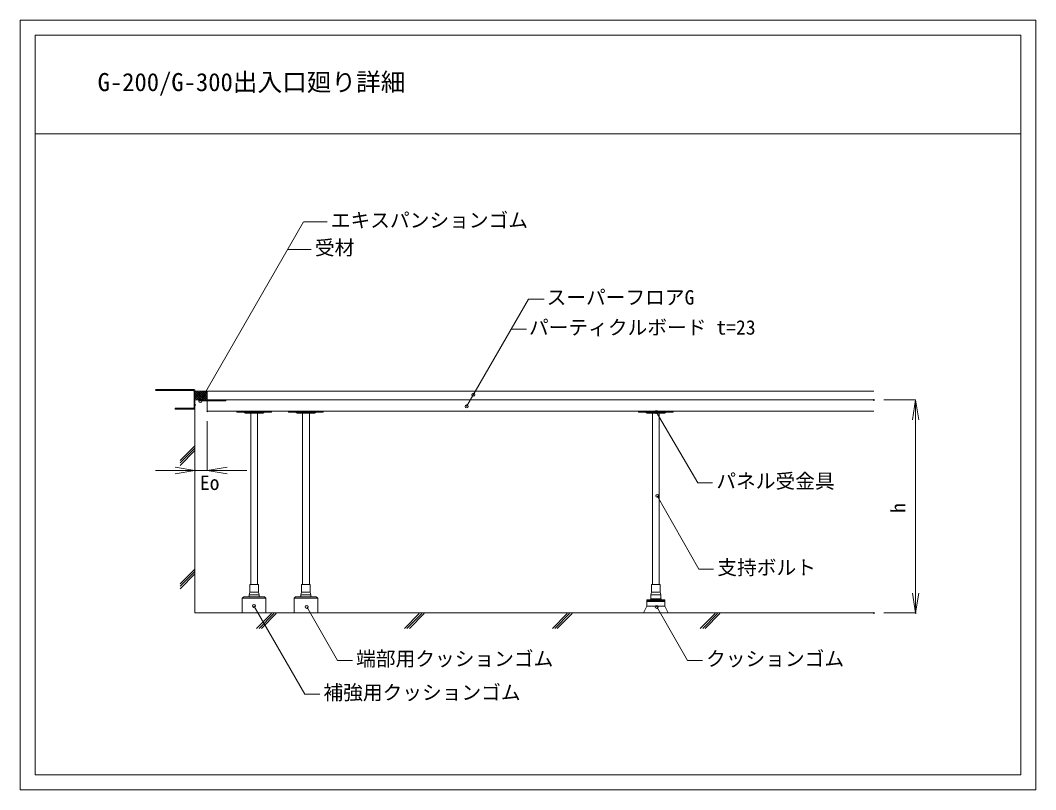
# Model space of a CAD drawing. Units: millimetres, scale not verified. Extents: x -1030 to 1030, y -780 to 780.
import ezdxf
from ezdxf.enums import TextEntityAlignment as Align

# ---------------------------------------------------------------- set-up
doc = ezdxf.new("R2010")
doc.units = ezdxf.units.MM
doc.header["$LTSCALE"] = 2
doc.header["$PDMODE"] = 32
doc.header["$PDSIZE"] = 1.6
for name, color, linetype, lineweight in [('0-0_0', 7, 'Continuous', 18), ('0-1_WAKU', 4, 'Continuous', 18), ('0-4_納まり', 7, 'Continuous', 18), ('0-7_UFG納まり文字', 7, 'Continuous', 9), ('1-2_waku2', 7, 'Continuous', 18)]:
    doc.layers.add(name, color=color, linetype=linetype, lineweight=lineweight)
doc.layers.add('0-6_納まり文字', color=7, linetype='Continuous')
doc.styles.add('ＭＳ ゴシック', font='')
doc.styles.get('ＭＳ ゴシック').set_extended_font_data('MS Gothic')

# ---------------------------------------------------------------- blocks, each defined once
blk = doc.blocks.new('出入口')
at = {"layer": '0-0_0'}
for p, q in [((-2, 3), (-80, 3)), ((-3, 1), (-80, 1)), ((-2, -35), (-2, 0)), ((0, -37), (0, 1)), ((-2, -35), (-40, -35))]:
    blk.add_line(p, q, dxfattribs=at)
blk.add_lwpolyline([(0, -37), (-40, -37), (-40, -35)], dxfattribs=at)
for centre, radius in [((-3, 0), 1), ((-2, 1), 2)]:
    blk.add_arc(centre, radius, 0, 90, dxfattribs=at)
blk = doc.blocks.new('_OPEN')
at = {"layer": '0-0_0', "lineweight": 9}
blk.add_line((0, 0), (-1, 0), dxfattribs=at)
blk.add_lwpolyline([(-1, 0.16667), (0, 0), (-1, -0.16667)], dxfattribs=at)

msp = doc.modelspace()

# ---------------------------------------------------------------- linework, layer by layer
at = {"layer": '0-1_WAKU'}
for p, q in [((-1000.118, 749.924), (999.882, 749.924)), ((-1000.118, 749.924), (-1000.118, -750.076)), ((999.882, 749.924), (999.882, -750.076)), ((-1000.118, 549.924), (999.882, 549.924)), ((-1000.118, -750.076), (999.882, -750.076))]:
    msp.add_line(p, q, dxfattribs=at)
at = {"layer": '0-4_納まり'}
for p, q in [((-675.727, -421.821), (-675.727, 28.179)), ((-675.727, 12.127), (-659.675, 28.179)), ((-675.727, 16.546), (-664.094, 28.179)), ((-675.727, 20.966), (-668.513, 28.179)), ((-675.727, 25.385), (-672.933, 28.179)), ((-663.082, 11.224), (-675.727, 23.869)), ((-661.464, 14.026), (-675.618, 28.179)), ((-673.255, 10.179), (-658.439, 24.995)), ((-659.847, 16.828), (-671.198, 28.179)), ((-668.836, 10.179), (-657.177, 21.838)), ((-658.229, 19.63), (-666.779, 28.179)), ((-658.513, 24.333), (-662.359, 28.179)), ((-656.612, 22.431), (-658.513, 24.333)), ((-656.803, 27.043), (-657.94, 28.179)), ((-657.177, 21.838), (-656.65, 22.365)), ((-654.994, 25.233), (-656.803, 27.043)), ((-656.65, 22.365), (-653.016, 25.999)), ((-655.515, 21.335), (-656.612, 22.431)), ((-650.727, 16.547), (-655.515, 21.335)), ((-652.805, 23.044), (-654.994, 25.233)), ((-653.376, 28.035), (-653.521, 28.179)), ((-650.727, 25.386), (-653.376, 28.035)), ((-653.016, 25.999), (-650.836, 28.179)), ((-650.727, 20.966), (-652.805, 23.044)), ((-650.727, 28.179), (701.648, 28.179)), ((-650.727, 28.179), (-650.727, 10.179)), ((-666.637, 10.36), (-675.727, 19.45)), ((-670.876, 10.179), (-675.727, 15.03)), ((-675.295, 10.179), (-675.727, 10.611)), ((-666.456, 10.179), (-666.637, 10.36)), ((-664.416, 10.179), (-663.818, 10.778)), ((-662.037, 10.179), (-663.082, 11.224)), ((-657.618, 10.179), (-661.464, 14.026)), ((-659.997, 10.179), (-650.727, 19.449)), ((-653.198, 10.179), (-659.847, 16.828)), ((-650.727, 12.127), (-658.229, 19.63)), ((-655.578, 10.179), (-650.727, 15.03)), ((-651.158, 10.179), (-650.727, 10.61)), ((-650.727, 10.179), (701.648, 10.18)), ((-650.727, 10.179), (701.648, 10.179)), ((-650.727, -12.821), (-650.727, 8.179)), ((-650.727, -12.821), (-650.727, 8.179)), ((721.648, 10.179), (786.325, 10.179)), ((-675.727, -19.821), (-675.727, -133.041)), ((-650.727, -12.821), (701.648, -12.82)), ((-562.727, -363.821), (-562.727, -16.821)), ((-548.727, -363.821), (-548.727, -16.821)), ((-457.727, -363.821), (-457.727, -16.821)), ((-443.727, -363.821), (-443.727, -16.821)), ((252.273, -363.821), (252.273, -16.821)), ((266.273, -363.821), (266.273, -16.821)), ((-650.727, -32.821), (-650.727, -133.041)), ((786.325, -29.821), (786.325, -381.822)), ((-675.727, -82.65), (-705.727, -112.65)), ((-675.727, -87.65), (-705.727, -117.65)), ((-675.727, -92.65), (-705.727, -122.65)), ((-715.727, -133.041), (-755.727, -133.041)), ((-650.727, -133.041), (-675.727, -133.041)), ((-610.727, -133.041), (-570.727, -133.041)), ((-675.727, -332.65), (-705.727, -362.65)), ((-675.727, -337.65), (-705.727, -367.65)), ((-675.727, -342.65), (-705.727, -372.65)), ((-576.727, -388.821), (-534.727, -388.821)), ((-471.727, -388.821), (-429.727, -388.821)), ((-579.727, -391.821), (-531.727, -391.821)), ((-474.727, -391.821), (-426.727, -391.821)), ((241.273, -398.821), (243.273, -396.821)), ((277.273, -398.821), (275.273, -396.821)), ((-675.727, -421.821), (701.648, -421.82)), ((-579.727, -421.821), (-531.727, -421.821)), ((-520.727, -423.071), (-550.727, -453.071)), ((-515.727, -423.071), (-545.727, -453.071)), ((-510.727, -423.071), (-540.727, -453.071)), ((-495.727, -421.821), (701.648, -421.821)), ((-474.727, -421.821), (-426.727, -421.821)), ((-220.727, -423.071), (-250.727, -453.071)), ((-215.727, -423.071), (-245.727, -453.071)), ((-210.727, -423.071), (-240.727, -453.071)), ((79.273, -423.071), (49.273, -453.071)), ((84.273, -423.071), (54.273, -453.071)), ((89.273, -423.071), (59.273, -453.071)), ((379.273, -423.071), (349.273, -453.071)), ((384.273, -423.071), (354.273, -453.071)), ((389.273, -423.071), (359.273, -453.071)), ((721.648, -421.822), (786.325, -421.822))]:
    msp.add_line(p, q, dxfattribs=at)
for points in [[(-675.727, 10.179), (-650.727, 10.179), (-650.727, 28.179), (-675.727, 28.179)], [(-668.227, 8.179), (-613.227, 8.179), (-613.227, 10.179), (-668.227, 10.179)], [(-590.727, -12.821), (-590.727, -14.821), (-520.727, -14.821), (-520.727, -12.821)], [(-485.727, -12.821), (-485.727, -14.821), (-415.727, -14.821), (-415.727, -12.821)], [(224.273, -12.821), (224.273, -14.821), (294.273, -14.821), (294.273, -12.821)], [(277.273, -407.821), (259.273, -407.821), (241.273, -407.821), (234.273, -421.821), (259.273, -421.821), (284.273, -421.821)], [(259.273, -394.821), (241.273, -394.821), (241.273, -396.821), (259.273, -396.821), (277.273, -396.821), (277.273, -394.821)]]:
    msp.add_lwpolyline(points, close=True, dxfattribs=at)
for points in [[(-663.818, 10.778), (-662.687, 11.909), (-650.727, 23.869)], [(-658.439, 24.995), (-656.173, 27.261), (-655.255, 28.179)], [(-537.727, -16.821), (-555.727, -16.821), (-573.727, -16.821)], [(-432.727, -16.821), (-450.727, -16.821), (-468.727, -16.821)], [(277.273, -16.821), (259.273, -16.821), (241.273, -16.821)], [(-564.727, -379.821), (-564.727, -363.821), (-546.727, -363.821), (-546.727, -379.821)], [(-459.727, -379.821), (-459.727, -363.821), (-441.727, -363.821), (-441.727, -379.821)], [(250.273, -379.821), (250.273, -363.821), (268.273, -363.821), (268.273, -379.821)], [(-576.727, -388.821), (-579.727, -391.821), (-579.727, -421.821)], [(-545.727, -384.821), (-546.727, -379.821), (-564.727, -379.821), (-565.727, -384.821)], [(-565.727, -388.821), (-565.727, -384.821), (-545.727, -384.821), (-545.727, -388.821)], [(-534.727, -388.821), (-531.727, -391.821), (-531.727, -421.821)], [(-471.727, -388.821), (-474.727, -391.821), (-474.727, -421.821)], [(-440.727, -384.821), (-441.727, -379.821), (-459.727, -379.821), (-460.727, -384.821)], [(-460.727, -388.821), (-460.727, -384.821), (-440.727, -384.821), (-440.727, -388.821)], [(-429.727, -388.821), (-426.727, -391.821), (-426.727, -421.821)], [(269.273, -384.821), (268.273, -379.821), (250.273, -379.821), (249.273, -384.821)], [(249.273, -392.821), (249.273, -384.821), (269.273, -384.821), (269.273, -392.821)], [(277.273, -407.821), (277.273, -398.821), (259.273, -398.821), (241.273, -398.821), (241.273, -407.821)], [(268.273, -392.821), (259.273, -392.821), (269.773, -392.821), (269.773, -394.821), (259.273, -394.821), (248.773, -394.821), (248.773, -392.821), (259.273, -392.821), (250.273, -392.821)]]:
    msp.add_lwpolyline(points, dxfattribs=at)
for centre, start, end in [((-573.727, -14.821), 180, 270), ((-537.727, -14.821), 270, 0), ((-468.727, -14.821), 180, 270), ((-432.727, -14.821), 270, 0), ((241.273, -14.821), 180, 270), ((277.273, -14.821), 270, 0)]:
    msp.add_arc(centre, 2, start, end, dxfattribs=at)
for p in [(-675.727, 0.179), (701.648, 10.179), (-650.727, -12.821), (-675.727, -133.041), (701.648, -421.822), (786.325, -421.822)]:
    msp.add_point(p, dxfattribs=at)
at = {"layer": '0-7_UFG納まり文字'}
for p, q in [((-664.84, 8.179), (-455.251, 371.198)), ((-454.932, 371.198), (-407.687, 371.198)), ((-487.15, 315.395), (-439.906, 315.395)), ((-34.662, 153.79), (-3.166, 153.79)), ((260.165, -14.036), (344.451, -157.76)), ((344.451, -157.76), (374.451, -157.76)), ((262.175, -184.239), (346.462, -332.964)), ((346.462, -332.964), (376.462, -332.964))]:
    msp.add_line(p, q, dxfattribs=at)
for points in [[(-124.588, -2.916), (1.043, 214.684), (32.539, 214.684)], [(-556.009, -407.464), (-452.685, -586.426), (-422.685, -586.426)], [(-449.069, -409.398), (-386.345, -518.04), (-356.345, -518.04)], [(260.931, -409.398), (323.655, -518.04), (353.655, -518.04)]]:
    msp.add_lwpolyline(points, dxfattribs=at)
for centre in [(-655.513, 24.335), (-110.986, 20.644), (-664.84, 7.957), (-124.588, -2.916), (260.165, -14.087), (262.175, -184.29), (-556.009, -407.464), (-449.069, -409.398), (260.931, -409.398)]:
    msp.add_circle(centre, 3, dxfattribs=at)
at = {"layer": '1-2_waku2'}
msp.add_lwpolyline([(-1030.118, 779.924), (1029.882, 779.924), (1029.882, -780.076), (-1030.118, -780.076)], close=True, dxfattribs=at)

# ---------------------------------------------------------------- block references
at = {"layer": '0-4_納まり'}
msp.add_blockref('出入口', (-675.727, 28.179), dxfattribs=at)
at = {"layer": '0-4_納まり', "xscale": 40, "yscale": 40}
for p, rotation in [((786.325, 10.179), 90), ((-650.727, -133.041), 180), ((786.325, -421.822), 270)]:
    msp.add_blockref('_OPEN', p, dxfattribs=dict(at, rotation=rotation))
msp.add_blockref('_OPEN', (-675.727, -133.041), dxfattribs=at)

# ---------------------------------------------------------------- texts
at = {"layer": '0-4_納まり', "style": 'ＭＳ ゴシック'}
msp.add_text('Eo', height=29.33, dxfattribs=at).set_placement((-665.914, -181.231), align=Align.BOTTOM_LEFT)
msp.add_text('h', height=29.33, rotation=90, dxfattribs=at).set_placement((774.489, -218.966), align=Align.BOTTOM_LEFT)
at = {"layer": '0-6_納まり文字', "style": 'ＭＳ ゴシック'}
for s, height, p in [('G-200/G-300出入口廻り詳細', 36.66, (-873.299, 625.376)), ('エキスパンションゴム', 29.33, (-400.187, 351.198)), ('受材', 29.33, (-432.406, 295.395)), ('スーパーフロアG', 29.33, (37.539, 194.684)), ('パーティクルボード t=23', 29.33, (1.834, 133.79)), ('パネル受金具', 29.33, (381.951, -177.76)), ('支持ボルト', 29.33, (383.962, -352.964)), ('端部用クッションゴム', 29.33, (-348.845, -538.04)), ('クッションゴム', 29.33, (361.155, -538.04)), ('補強用クッションゴム', 29.33, (-415.185, -606.426))]:
    msp.add_text(s, height=height, dxfattribs=at).set_placement(p, align=Align.BOTTOM_LEFT)

doc.saveas('drawing.dxf')
